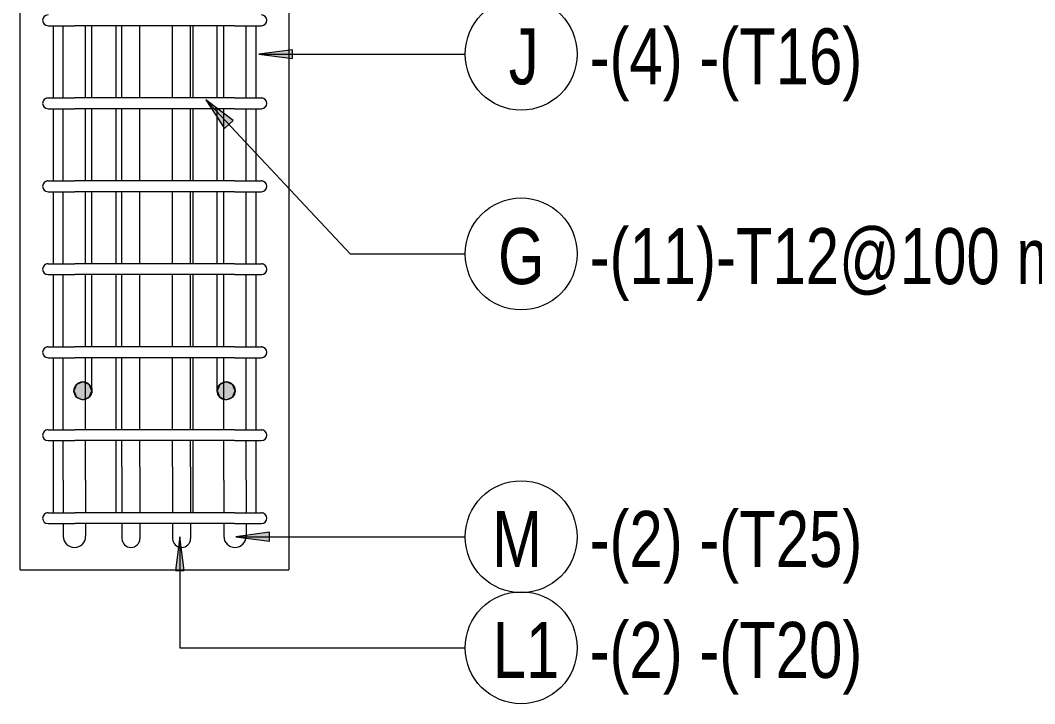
# Model space of a CAD drawing. Header units: millimetres. Extents: x 10931 to 27916, y -1675 to 13569.
# Drawn here: x 22224 to 23357, y 11564 to 12327 of the extents above; entities that cross this region are included whole.
import ezdxf

# ---------------------------------------------------------------- set-up
doc = ezdxf.new("R2010")
doc.units = ezdxf.units.MM
for name, color, linetype, lineweight in [('S-BEAM', 12, 'Continuous', 18), ('S-RBAR', 171, 'Continuous', 18), ('S-RBAR-IDEN', 171, 'Continuous', 9)]:
    doc.layers.add(name, color=color, linetype=linetype, lineweight=lineweight)
doc.styles.add('Nirmala UI Semilight_1', font='NirmalaS.ttf', dxfattribs={"width": 0.8, "height": 62.5})

# ---------------------------------------------------------------- blocks, each defined once
blk = doc.blocks.new('M_Rebar Tag_rfa MARK - ARROW-794226-Elevation Top 2')
at = {"layer": 'S-RBAR-IDEN'}
blk.add_circle((17923.9, 12468.5), 62.5, dxfattribs=at)
blk = doc.blocks.new('M_Rebar Tag_rfa Dimension - ARROW-793927-Elevation Top 2')
at = {"layer": 'S-RBAR-IDEN'}
blk.add_circle((18426.5, 13506.1), 62.5, dxfattribs=at)

msp = doc.modelspace()

# ---------------------------------------------------------------- hatches: boundary and pattern name
at = {"layer": 'S-RBAR'}
for points in [[(22294.3, 11903.8), (22301.4, 11906.7), (22304.3, 11913.8), (22301.4, 11920.9), (22294.3, 11923.8), (22287.3, 11920.9), (22284.3, 11913.8), (22287.3, 11906.7)], [(22454.3, 11903.8), (22461.4, 11906.7), (22464.3, 11913.8), (22461.4, 11920.9), (22454.3, 11923.8), (22447.3, 11920.9), (22444.3, 11913.8), (22447.3, 11906.7)]]:
    msp.add_hatch(color=256, dxfattribs=at).paths.add_polyline_path(points)
h = msp.add_hatch(color=256, dxfattribs=at)
edge = h.paths.add_edge_path()
edge.add_arc((22294.3, 11913.8), 10, 0, 360)
h = msp.add_hatch(color=256, dxfattribs=at)
edge = h.paths.add_edge_path()
edge.add_arc((22454.3, 11913.8), 10, 0, 360)
at = {"layer": 'S-RBAR-IDEN'}
for points in [[(22490.9, 12289.5), (22528.4, 12284.5), (22528.4, 12294.4)], [(22431.6, 12238.5), (22452.4, 12206.6), (22462, 12215.6)], [(22402.6, 11750.8), (22397.6, 11713.3), (22407.5, 11713.3)], [(22465.2, 11750.8), (22502.7, 11745.9), (22502.7, 11755.8)]]:
    msp.add_hatch(color=256, dxfattribs=at).paths.add_polyline_path(points)

# ---------------------------------------------------------------- linework, layer by layer
at = {"layer": 'S-BEAM'}
for p, q in [((22224.3, 11713.8), (22224.3, 12713.8)), ((22524.3, 12713.8), (22524.3, 11713.8)), ((22224.3, 11713.8), (22524.3, 11713.8))]:
    msp.add_line(p, q, dxfattribs=at)
at = {"layer": 'S-RBAR'}
for p, q in [((22255.3, 12321.3), (22256.4, 12321.3)), ((22256.6, 12321.3), (22257.4, 12321.3)), ((22257.4, 12321.3), (22259.9, 12321.3)), ((22259.9, 12321.3), (22261.8, 12321.3)), ((22261.3, 12240.6), (22261.3, 12321.3)), ((22261.8, 12321.3), (22265.3, 12321.3)), ((22265.3, 12321.3), (22268, 12321.3)), ((22268, 12321.3), (22272.3, 12321.3)), ((22272.3, 12321.3), (22275.5, 12321.3)), ((22272.3, 12240.6), (22272.3, 12321.3)), ((22275.5, 12321.3), (22280.3, 12321.3)), ((22280.3, 12321.3), (22283.8, 12321.3)), ((22283.7, 12321.3), (22285.3, 12321.3)), ((22463.6, 12321.3), (22285.3, 12321.3)), ((22297.3, 12240.6), (22297.3, 12321.3)), ((22304.3, 12240.6), (22304.3, 12321.3)), ((22331.4, 12240.6), (22331.4, 12321.3)), ((22337.9, 12240.6), (22337.9, 12321.3)), ((22357.9, 12240.6), (22357.9, 12321.3)), ((22394.5, 12240.6), (22394.5, 12321.3)), ((22414.5, 12240.6), (22414.5, 12321.3)), ((22417.5, 12240.6), (22417.5, 12321.3)), ((22444.3, 12240.6), (22444.3, 12321.3)), ((22451.6, 12240.6), (22451.6, 12321.3)), ((22463.6, 12321.3), (22493.6, 12321.3)), ((22476.6, 12240.6), (22476.6, 12321.3)), ((22487.6, 12240.6), (22487.6, 12321.3)), ((22255.3, 12240.6), (22256.4, 12240.6)), ((22256.6, 12240.6), (22257.4, 12240.6)), ((22257.4, 12240.6), (22259.9, 12240.6)), ((22259.9, 12240.6), (22261.8, 12240.6)), ((22261.8, 12240.6), (22264.1, 12240.6)), ((22264.1, 12240.6), (22265, 12240.6)), ((22265, 12240.6), (22284.2, 12240.6)), ((22284.2, 12240.6), (22285.3, 12240.6)), ((22463.6, 12240.6), (22285.3, 12240.6)), ((22463.6, 12240.6), (22493.6, 12240.6)), ((22255.3, 12228.6), (22256.4, 12228.6)), ((22256.6, 12228.6), (22257.4, 12228.6)), ((22257.4, 12228.6), (22259.9, 12228.6)), ((22259.9, 12228.6), (22261.8, 12228.6)), ((22261.3, 12148), (22261.3, 12228.6)), ((22261.8, 12228.6), (22265.3, 12228.6)), ((22265.3, 12228.6), (22268, 12228.6)), ((22268, 12228.6), (22272.3, 12228.6)), ((22272.3, 12228.6), (22275.5, 12228.6)), ((22272.3, 12148), (22272.3, 12228.6)), ((22275.5, 12228.6), (22280.3, 12228.6)), ((22280.3, 12228.6), (22283.8, 12228.6)), ((22283.7, 12228.6), (22285.3, 12228.6)), ((22463.6, 12228.6), (22285.3, 12228.6)), ((22297.3, 12148), (22297.3, 12228.6)), ((22304.3, 12148), (22304.3, 12228.6)), ((22331.4, 12148), (22331.4, 12228.6)), ((22337.9, 12148), (22337.9, 12228.6)), ((22357.9, 12148), (22357.9, 12228.6)), ((22394.5, 12148), (22394.5, 12228.6)), ((22414.5, 12148), (22414.5, 12228.6)), ((22417.5, 12148), (22417.5, 12228.6)), ((22444.3, 12148), (22444.3, 12228.6)), ((22451.6, 12148), (22451.6, 12228.6)), ((22463.6, 12228.6), (22493.6, 12228.6)), ((22476.6, 12148), (22476.6, 12228.6)), ((22487.6, 12148), (22487.6, 12228.6)), ((22255.3, 12148), (22256.4, 12148)), ((22256.6, 12148), (22257.4, 12148)), ((22257.4, 12148), (22259.9, 12148)), ((22259.9, 12148), (22261.8, 12148)), ((22261.8, 12148), (22264.1, 12148)), ((22264.1, 12148), (22265, 12148)), ((22265, 12148), (22284.2, 12148)), ((22284.2, 12148), (22285.3, 12148)), ((22463.6, 12148), (22285.3, 12148)), ((22463.6, 12148), (22493.6, 12148)), ((22255.3, 12136), (22256.4, 12136)), ((22256.6, 12136), (22257.4, 12136)), ((22257.4, 12136), (22259.9, 12136)), ((22259.9, 12136), (22261.8, 12136)), ((22261.3, 12055.4), (22261.3, 12136)), ((22261.8, 12136), (22265.3, 12136)), ((22265.3, 12136), (22268, 12136)), ((22268, 12136), (22272.3, 12136)), ((22272.3, 12136), (22275.5, 12136)), ((22272.3, 12055.4), (22272.3, 12136)), ((22275.5, 12136), (22280.3, 12136)), ((22280.3, 12136), (22283.8, 12136)), ((22283.7, 12136), (22285.3, 12136)), ((22463.6, 12136), (22285.3, 12136)), ((22297.3, 12055.4), (22297.3, 12136)), ((22304.3, 12055.4), (22304.3, 12136)), ((22331.4, 12055.4), (22331.4, 12136)), ((22337.9, 12055.4), (22337.9, 12136)), ((22357.9, 12055.4), (22357.9, 12136)), ((22394.5, 12055.4), (22394.5, 12136)), ((22414.5, 12055.4), (22414.5, 12136)), ((22417.5, 12055.4), (22417.5, 12136)), ((22444.3, 12055.4), (22444.3, 12136)), ((22451.6, 12055.4), (22451.6, 12136)), ((22463.6, 12136), (22493.6, 12136)), ((22476.6, 12055.4), (22476.6, 12136)), ((22487.6, 12055.4), (22487.6, 12136)), ((22255.3, 12055.4), (22256.4, 12055.4)), ((22256.6, 12055.4), (22257.4, 12055.4)), ((22257.4, 12055.4), (22259.9, 12055.4)), ((22259.9, 12055.4), (22261.8, 12055.4)), ((22261.8, 12055.4), (22264.1, 12055.4)), ((22264.1, 12055.4), (22265, 12055.4)), ((22265, 12055.4), (22284.2, 12055.4)), ((22284.2, 12055.4), (22285.3, 12055.4)), ((22463.6, 12055.4), (22285.3, 12055.4)), ((22463.6, 12055.4), (22493.6, 12055.4)), ((22255.3, 12043.4), (22256.4, 12043.4)), ((22256.6, 12043.4), (22257.4, 12043.4)), ((22257.4, 12043.4), (22259.9, 12043.4)), ((22259.9, 12043.4), (22261.8, 12043.4)), ((22261.3, 11962.7), (22261.3, 12043.4)), ((22261.8, 12043.4), (22265.3, 12043.4)), ((22265.3, 12043.4), (22268, 12043.4)), ((22268, 12043.4), (22272.3, 12043.4)), ((22272.3, 12043.4), (22275.5, 12043.4)), ((22272.3, 11962.7), (22272.3, 12043.4)), ((22275.5, 12043.4), (22280.3, 12043.4)), ((22280.3, 12043.4), (22283.8, 12043.4)), ((22283.7, 12043.4), (22285.3, 12043.4)), ((22463.6, 12043.4), (22285.3, 12043.4)), ((22297.3, 11962.7), (22297.3, 12043.4)), ((22304.3, 11993.8), (22304.3, 12043.4)), ((22331.4, 11962.7), (22331.4, 12043.4)), ((22337.9, 11962.7), (22337.9, 12043.4)), ((22357.9, 11962.7), (22357.9, 12043.4)), ((22394.5, 11962.7), (22394.5, 12043.4)), ((22414.5, 11962.7), (22414.5, 12043.4)), ((22417.5, 11962.7), (22417.5, 12043.4)), ((22444.3, 11993.8), (22444.3, 12043.4)), ((22451.6, 11962.7), (22451.6, 12043.4)), ((22463.6, 12043.4), (22493.6, 12043.4)), ((22476.6, 11962.7), (22476.6, 12043.4)), ((22487.6, 11962.7), (22487.6, 12043.4)), ((22304.3, 11962.7), (22304.3, 11993.8)), ((22444.3, 11962.7), (22444.3, 11993.8)), ((22255.3, 11962.7), (22256.4, 11962.7)), ((22256.6, 11962.7), (22257.4, 11962.7)), ((22257.4, 11962.7), (22259.9, 11962.7)), ((22259.9, 11962.7), (22261.8, 11962.7)), ((22261.8, 11962.7), (22264.1, 11962.7)), ((22264.1, 11962.7), (22265, 11962.7)), ((22265, 11962.7), (22284.2, 11962.7)), ((22284.2, 11962.7), (22285.3, 11962.7)), ((22463.6, 11962.7), (22285.3, 11962.7)), ((22463.6, 11962.7), (22493.6, 11962.7)), ((22255.3, 11950.7), (22256.4, 11950.7)), ((22256.6, 11950.7), (22257.4, 11950.7)), ((22257.4, 11950.7), (22259.9, 11950.7)), ((22259.9, 11950.7), (22261.8, 11950.7)), ((22261.3, 11870.1), (22261.3, 11950.7)), ((22261.8, 11950.7), (22265.3, 11950.7)), ((22265.3, 11950.7), (22268, 11950.7)), ((22268, 11950.7), (22272.3, 11950.7)), ((22272.3, 11950.7), (22275.5, 11950.7)), ((22272.3, 11870.1), (22272.3, 11950.7)), ((22275.5, 11950.7), (22280.3, 11950.7)), ((22280.3, 11950.7), (22283.8, 11950.7)), ((22283.7, 11950.7), (22285.3, 11950.7)), ((22463.6, 11950.7), (22285.3, 11950.7)), ((22297.3, 11870.1), (22297.3, 11950.7)), ((22304.3, 11913.8), (22304.3, 11950.7)), ((22331.4, 11870.1), (22331.4, 11950.7)), ((22337.9, 11870.1), (22337.9, 11950.7)), ((22357.9, 11870.1), (22357.9, 11950.7)), ((22394.5, 11870.1), (22394.5, 11950.7)), ((22414.5, 11870.1), (22414.5, 11950.7)), ((22417.5, 11870.1), (22417.5, 11950.7)), ((22444.3, 11913.8), (22444.3, 11950.7)), ((22451.6, 11870.1), (22451.6, 11950.7)), ((22463.6, 11950.7), (22493.6, 11950.7)), ((22476.6, 11870.1), (22476.6, 11950.7)), ((22487.6, 11870.1), (22487.6, 11950.7)), ((22287.3, 11920.9), (22284.3, 11913.8)), ((22294.3, 11923.8), (22287.3, 11920.9)), ((22301.4, 11920.9), (22294.3, 11923.8)), ((22304.3, 11913.8), (22301.4, 11920.9)), ((22447.3, 11920.9), (22444.3, 11913.8)), ((22454.3, 11923.8), (22447.3, 11920.9)), ((22461.4, 11920.9), (22454.3, 11923.8)), ((22464.3, 11913.8), (22461.4, 11920.9)), ((22284.3, 11913.8), (22287.3, 11906.7)), ((22287.3, 11906.7), (22294.3, 11903.8)), ((22294.3, 11903.8), (22301.4, 11906.7)), ((22301.4, 11906.7), (22304.3, 11913.8)), ((22444.3, 11913.8), (22447.3, 11906.7)), ((22447.3, 11906.7), (22454.3, 11903.8)), ((22454.3, 11903.8), (22461.4, 11906.7)), ((22461.4, 11906.7), (22464.3, 11913.8)), ((22255.3, 11870.1), (22256.4, 11870.1)), ((22256.6, 11870.1), (22257.4, 11870.1)), ((22257.4, 11870.1), (22259.9, 11870.1)), ((22259.9, 11870.1), (22261.8, 11870.1)), ((22261.8, 11870.1), (22264.1, 11870.1)), ((22264.1, 11870.1), (22265, 11870.1)), ((22265, 11870.1), (22284.2, 11870.1)), ((22284.2, 11870.1), (22285.3, 11870.1)), ((22463.6, 11870.1), (22285.3, 11870.1)), ((22463.6, 11870.1), (22493.6, 11870.1)), ((22255.3, 11858.1), (22256.4, 11858.1)), ((22256.6, 11858.1), (22257.4, 11858.1)), ((22257.4, 11858.1), (22259.9, 11858.1)), ((22259.9, 11858.1), (22261.8, 11858.1)), ((22261.3, 11777.5), (22261.3, 11858.1)), ((22261.8, 11858.1), (22265.3, 11858.1)), ((22265.3, 11858.1), (22268, 11858.1)), ((22268, 11858.1), (22272.3, 11858.1)), ((22272.3, 11858.1), (22275.5, 11858.1)), ((22272.3, 11813.8), (22272.3, 11858.1)), ((22275.5, 11858.1), (22280.3, 11858.1)), ((22280.3, 11858.1), (22283.8, 11858.1)), ((22283.7, 11858.1), (22285.3, 11858.1)), ((22463.6, 11858.1), (22285.3, 11858.1)), ((22297.3, 11813.8), (22297.3, 11858.1)), ((22331.4, 11777.5), (22331.4, 11858.1)), ((22337.9, 11828.8), (22337.9, 11858.1)), ((22357.9, 11828.8), (22357.9, 11858.1)), ((22394.5, 11828.8), (22394.5, 11858.1)), ((22414.5, 11828.8), (22414.5, 11858.1)), ((22417.5, 11777.5), (22417.5, 11858.1)), ((22451.6, 11813.8), (22451.6, 11858.1)), ((22463.6, 11858.1), (22493.6, 11858.1)), ((22476.6, 11813.8), (22476.6, 11858.1)), ((22487.6, 11777.5), (22487.6, 11858.1)), ((22337.9, 11828.8), (22337.9, 11777.2)), ((22357.9, 11828.8), (22357.9, 11777.2)), ((22394.5, 11828.8), (22394.5, 11777.2)), ((22414.5, 11828.8), (22414.5, 11777.2)), ((22272.3, 11813.8), (22272.3, 11777.3)), ((22297.3, 11813.8), (22297.3, 11777.3)), ((22451.6, 11813.8), (22451.6, 11777.3)), ((22476.6, 11813.8), (22476.6, 11777.3)), ((22255.3, 11777.5), (22256.4, 11777.5)), ((22256.6, 11777.5), (22257.4, 11777.5)), ((22257.4, 11777.5), (22259.9, 11777.5)), ((22259.9, 11777.5), (22261.8, 11777.5)), ((22261.8, 11777.5), (22264.1, 11777.5)), ((22264.1, 11777.5), (22265, 11777.5)), ((22265, 11777.5), (22284.2, 11777.5)), ((22284.2, 11777.5), (22285.3, 11777.5)), ((22463.6, 11777.5), (22285.3, 11777.5)), ((22463.6, 11777.5), (22493.6, 11777.5)), ((22255.3, 11765.5), (22256.4, 11765.5)), ((22256.6, 11765.5), (22257.4, 11765.5)), ((22257.4, 11765.5), (22259.9, 11765.5)), ((22259.9, 11765.5), (22261.8, 11765.5)), ((22261.8, 11765.5), (22265.3, 11765.5)), ((22265.3, 11765.5), (22268, 11765.5)), ((22268, 11765.5), (22272.3, 11765.5)), ((22272.3, 11765.5), (22275.5, 11765.5)), ((22272.3, 11765.2), (22272.3, 11751.3)), ((22275.5, 11765.5), (22280.3, 11765.5)), ((22280.3, 11765.5), (22283.8, 11765.5)), ((22283.7, 11765.5), (22285.3, 11765.5)), ((22463.6, 11765.5), (22285.3, 11765.5)), ((22297.3, 11765.2), (22297.3, 11751.3)), ((22337.9, 11765.2), (22337.9, 11748.8)), ((22357.9, 11765.2), (22357.9, 11748.8)), ((22394.5, 11765.2), (22394.5, 11748.8)), ((22414.5, 11765.2), (22414.5, 11748.8)), ((22451.6, 11765.2), (22451.6, 11751.3)), ((22463.6, 11765.5), (22493.6, 11765.5)), ((22476.6, 11765.2), (22476.6, 11751.3))]:
    msp.add_line(p, q, dxfattribs=at)
for centre in [(22294.3, 11913.8), (22454.3, 11913.8)]:
    msp.add_circle(centre, 10, dxfattribs=at)
for centre, radius, start, end in [((22255.3, 12327.3), 6, 90, 270), ((22255.3, 12327.3), 6, 90, 270), ((22493.6, 12327.3), 6, 270, 90), ((22255.3, 12234.6), 6, 90, 270), ((22255.3, 12234.6), 6, 90, 270), ((22255.3, 12234.6), 6, 90, 105), ((22493.6, 12234.6), 6, 75, 90), ((22493.6, 12234.6), 6, 270, 90), ((22255.3, 12142), 6, 90, 270), ((22255.3, 12142), 6, 90, 270), ((22255.3, 12142), 6, 90, 105), ((22493.6, 12142), 6, 75, 90), ((22493.6, 12142), 6, 270, 90), ((22255.3, 12049.4), 6, 90, 270), ((22255.3, 12049.4), 6, 90, 270), ((22255.3, 12049.4), 6, 90, 105), ((22493.6, 12049.4), 6, 75, 90), ((22493.6, 12049.4), 6, 270, 90), ((22255.3, 11956.7), 6, 90, 270), ((22255.3, 11956.7), 6, 90, 270), ((22255.3, 11956.7), 6, 90, 105), ((22493.6, 11956.7), 6, 75, 90), ((22493.6, 11956.7), 6, 270, 90), ((22294.3, 11913.8), 10, 287.5612, 0), ((22454.3, 11913.8), 10, 180, 253.7804), ((22255.3, 11864.1), 6, 90, 270), ((22255.3, 11864.1), 6, 90, 270), ((22255.3, 11864.1), 6, 90, 105), ((22493.6, 11864.1), 6, 75, 90), ((22493.6, 11864.1), 6, 270, 90), ((22255.3, 11771.5), 6, 90, 270), ((22255.3, 11771.5), 6, 90, 270), ((22255.3, 11771.5), 6, 90, 105), ((22493.6, 11771.5), 6, 75, 90), ((22493.6, 11771.5), 6, 270, 90), ((22284.8, 11751.3), 12.5, 180, 0), ((22347.9, 11748.8), 10, 180, 0), ((22404.5, 11748.8), 10, 180, 0), ((22464.1, 11751.3), 12.5, 180, 360)]:
    msp.add_arc(centre, radius, start, end, dxfattribs=at)
at = {"layer": 'S-RBAR-IDEN'}
for p, q in [((22528.4, 12294.4), (22490.9, 12289.5)), ((22528.4, 12284.5), (22528.4, 12294.4)), ((22490.9, 12289.5), (22528.4, 12284.5)), ((22490.9, 12289.5), (22721.2, 12289.5)), ((22431.6, 12238.5), (22452.4, 12206.6)), ((22462, 12215.6), (22431.6, 12238.5)), ((22431.6, 12238.5), (22592.6, 12066.5)), ((22452.4, 12206.6), (22462, 12215.6)), ((22592.6, 12066.5), (22721.2, 12066.5)), ((22402.6, 11750.8), (22397.6, 11713.3)), ((22407.5, 11713.3), (22402.6, 11750.8)), ((22402.6, 11750.8), (22402.6, 11626.9)), ((22502.7, 11755.8), (22465.2, 11750.8)), ((22465.2, 11750.8), (22502.7, 11745.9)), ((22465.2, 11750.8), (22721.2, 11750.8)), ((22502.7, 11745.9), (22502.7, 11755.8)), ((22397.6, 11713.3), (22407.5, 11713.3)), ((22402.6, 11626.9), (22721.2, 11626.9))]:
    msp.add_line(p, q, dxfattribs=at)

# ---------------------------------------------------------------- block references
for name, p in [('M_Rebar Tag_rfa MARK - ARROW-794226-Elevation Top 2', (4859.8, -179)), ('M_Rebar Tag_rfa Dimension - ARROW-793927-Elevation Top 2', (4357.2, -1439.6)), ('M_Rebar Tag_rfa MARK - ARROW-794226-Elevation Top 2', (4859.8, -717.7)), ('M_Rebar Tag_rfa MARK - ARROW-794226-Elevation Top 2', (4859.8, -841.6))]:
    msp.add_blockref(name, p, dxfattribs=at)

# ---------------------------------------------------------------- texts
at = {"layer": 'S-RBAR-IDEN', "char_height": 62.5, "attachment_point": 1, "style": 'Nirmala UI Semilight_1'}
for s, insert, width in [('J', (22769.8, 12318.3), 28.861), ('-(4) -(T16)', (22860.1, 12318.3), 354.346), ('G', (22757.9, 12095.3), 57.721), ('-(11)-T12@100 mm', (22860.1, 12095.3), 670.211), ('-(2) -(T25)', (22860.1, 11779.6), 365.569), ('M', (22751.3, 11779.6), 73.755), ('-(2) -(T20)', (22860.1, 11655.7), 365.569), ('L1', (22751.9, 11655.7), 72.152)]:
    msp.add_mtext(s, dxfattribs=dict(at, insert=insert, width=width))

doc.saveas('drawing.dxf')
